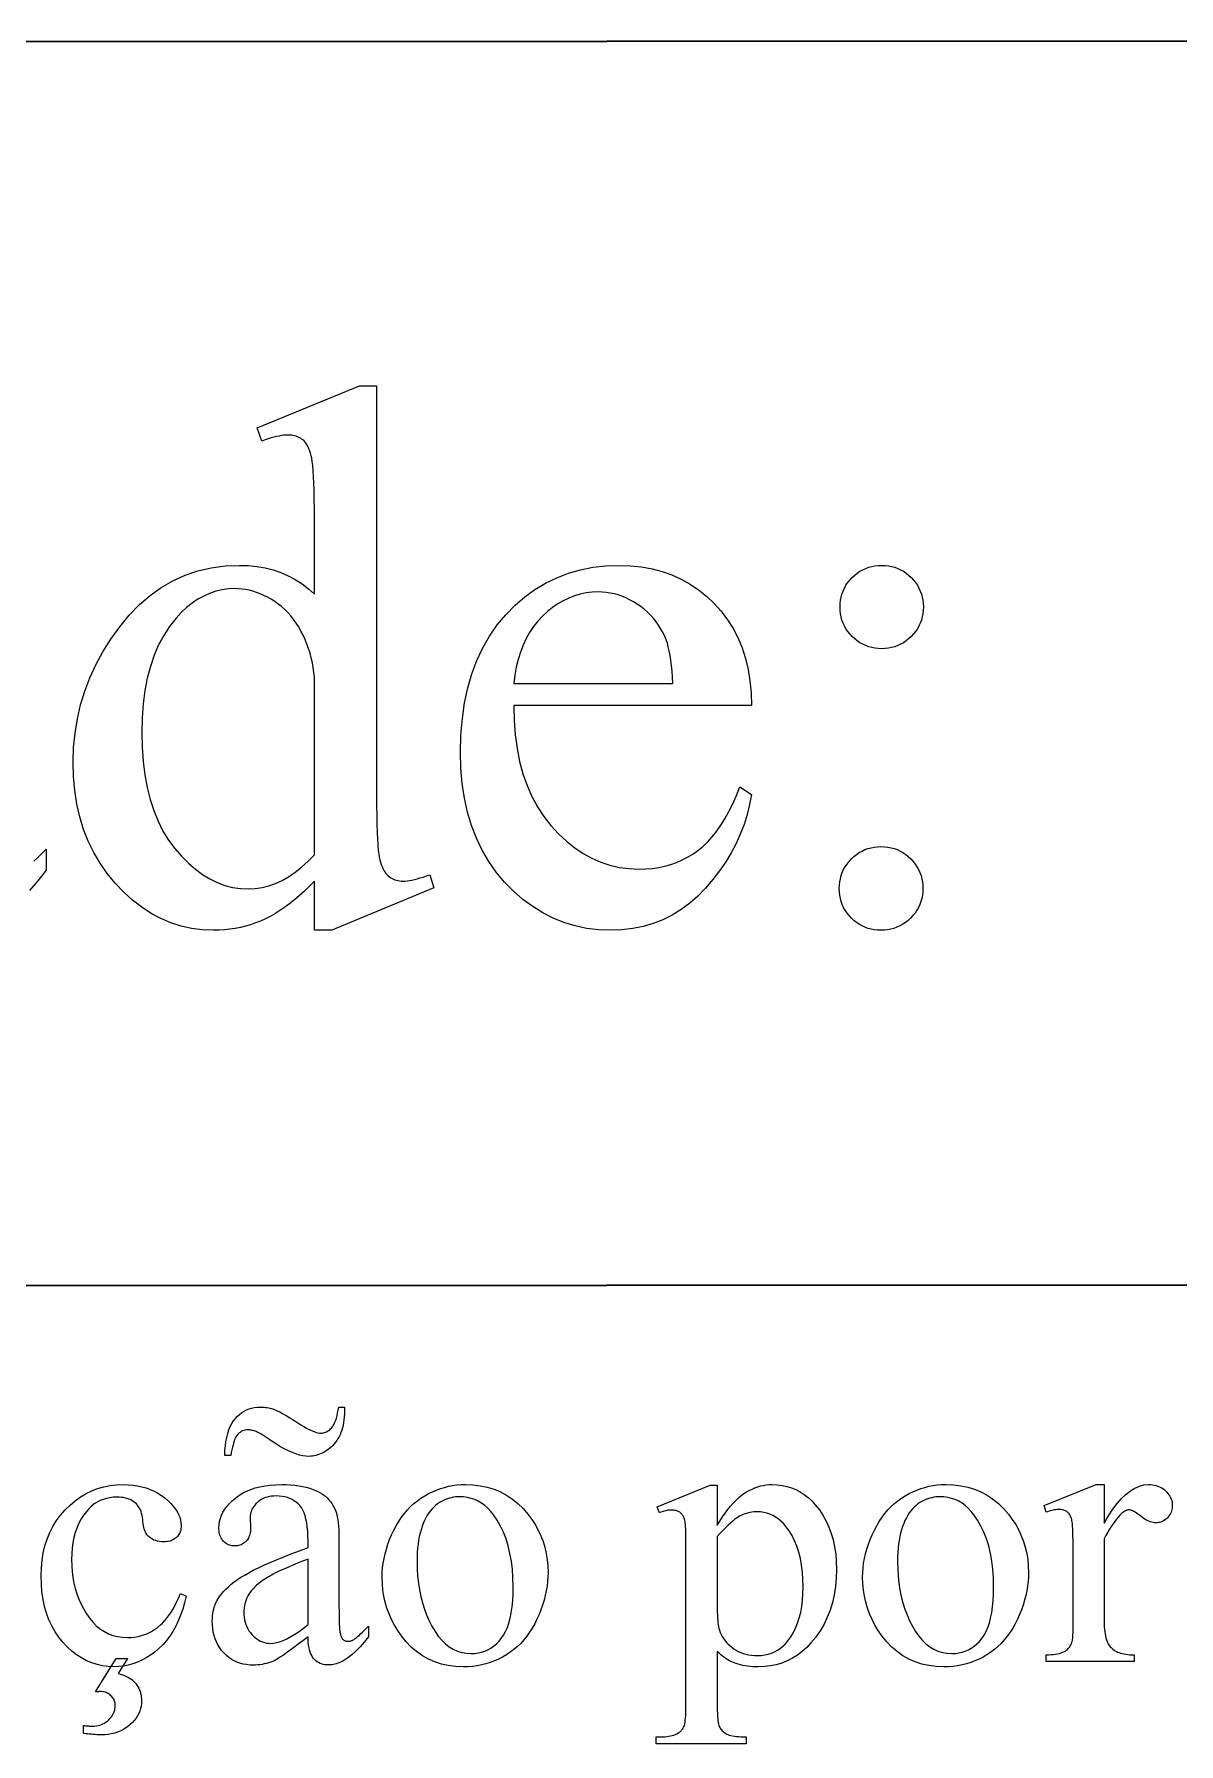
# Model space of a CAD drawing. Extents: x 0 to 297, y 0 to 210.
# Drawn here: x 209.67 to 216.27, y 10.22 to 20.07 of the extents above; entities that cross this region are included whole.
import ezdxf

# ---------------------------------------------------------------- set-up
doc = ezdxf.new("R2010")
doc.units = 0

msp = doc.modelspace()

# ---------------------------------------------------------------- linework, layer by layer
at = {"color": 7, "lineweight": 35}
for p, q in [((162, 20), (286.882111, 20.066713)), ((162, 12.832358), (286.882111, 12.899072))]:
    msp.add_line(p, q, dxfattribs=at)
at = {"color": 7, "lineweight": 13}
for points in [[(211.288437, 15.187995), (211.259521, 15.158568), (211.230728, 15.13085), (211.202072, 15.10484), (211.173538, 15.08054), (211.145142, 15.057948), (211.116867, 15.037065), (211.08873, 15.01789), (211.06073, 15.000424), (211.032837, 14.984668), (211.005096, 14.970619), (210.977188, 14.958085), (210.948853, 14.94687), (210.92009, 14.936975), (210.890884, 14.928398), (210.861252, 14.921142), (210.831192, 14.915205), (210.80069, 14.910586), (210.76976, 14.907289), (210.738403, 14.90531), (210.706604, 14.90465), (210.642548, 14.907364), (210.580124, 14.915507), (210.519333, 14.92908), (210.460205, 14.948081), (210.40271, 14.972512), (210.346863, 15.002371), (210.292664, 15.03766), (210.240097, 15.078377), (210.189194, 15.124523), (210.139923, 15.176099), (210.093887, 15.231936), (210.052704, 15.290864), (210.016373, 15.352886), (209.984879, 15.418002), (209.958221, 15.486211), (209.936432, 15.557511), (209.919464, 15.631907), (209.907349, 15.709394), (209.900085, 15.789974), (209.897659, 15.873648), (209.900345, 15.958142), (209.908401, 16.041189), (209.921799, 16.122786), (209.940582, 16.202934), (209.964722, 16.281631), (209.994217, 16.358881), (210.029083, 16.434681), (210.069321, 16.509033), (210.114914, 16.581936), (210.165863, 16.653387), (210.221054, 16.720579), (210.279297, 16.780699), (210.340622, 16.833744), (210.404999, 16.879719), (210.472473, 16.918619), (210.542999, 16.950447), (210.616608, 16.975201), (210.693283, 16.992884), (210.773026, 17.003492), (210.85585, 17.007029), (210.907288, 17.005363), (210.956909, 17.000366), (211.0047, 16.992039), (211.05069, 16.980381), (211.094849, 16.965393), (211.137207, 16.947071), (211.177734, 16.925421), (211.216461, 16.900438), (211.253357, 16.872126), (211.288437, 16.840483), (211.288437, 17.206018), (211.288269, 17.271318), (211.287796, 17.331383), (211.286972, 17.386213), (211.285843, 17.43581), (211.284378, 17.480171), (211.282593, 17.5193), (211.280487, 17.553192), (211.278061, 17.581852), (211.275299, 17.605276), (211.272217, 17.623466), (211.268784, 17.638542), (211.264984, 17.652624), (211.260834, 17.665709), (211.256302, 17.677799), (211.251404, 17.688896), (211.246124, 17.698997), (211.240494, 17.708103), (211.234497, 17.716213), (211.228119, 17.72333), (211.22139, 17.72945), (211.214294, 17.734793), (211.206848, 17.739574), (211.199066, 17.743792), (211.190933, 17.747446), (211.182449, 17.75054), (211.17363, 17.753071), (211.164459, 17.755039), (211.154938, 17.756445), (211.145081, 17.757288), (211.134872, 17.757568), (211.12326, 17.757223), (211.110901, 17.756186), (211.097824, 17.754456), (211.084, 17.752033), (211.069443, 17.748917), (211.054153, 17.745111), (211.038116, 17.740612), (211.021362, 17.73542), (211.00386, 17.729538), (210.985626, 17.722961), (210.957504, 17.798666), (211.547989, 18.040915), (211.645325, 18.040915), (211.645325, 15.75036), (211.645493, 15.683428), (211.645966, 15.621924), (211.64679, 15.56585), (211.647919, 15.515204), (211.649384, 15.469988), (211.651169, 15.430201), (211.653275, 15.395843), (211.655701, 15.366914), (211.658463, 15.343413), (211.661545, 15.325341), (211.664978, 15.31045), (211.668808, 15.296488), (211.673035, 15.283456), (211.677643, 15.271355), (211.682632, 15.260183), (211.688019, 15.249942), (211.693802, 15.24063), (211.699951, 15.232248), (211.706512, 15.224797), (211.713455, 15.218276), (211.720718, 15.212523), (211.72821, 15.207375), (211.735947, 15.202832), (211.743912, 15.198896), (211.752121, 15.195565), (211.760559, 15.19284), (211.769257, 15.190721), (211.778168, 15.189206), (211.787338, 15.188297), (211.796722, 15.187995), (211.808792, 15.188362), (211.82164, 15.189466), (211.835266, 15.191304), (211.84967, 15.193878), (211.864868, 15.197187), (211.880829, 15.201232), (211.897568, 15.206012), (211.915085, 15.211528), (211.93338, 15.217778), (211.952454, 15.224765), (211.976257, 15.149062), (211.387939, 14.90465), (211.288437, 14.90465)], [(212.436966, 16.200251), (212.438705, 16.113907), (212.444839, 16.031368), (212.455322, 15.952638), (212.470184, 15.877713), (212.48941, 15.806596), (212.513016, 15.739285), (212.54097, 15.675781), (212.573318, 15.616084), (212.610016, 15.560194), (212.651093, 15.50811), (212.695099, 15.460439), (212.740631, 15.417786), (212.787674, 15.380151), (212.836243, 15.347533), (212.886307, 15.319934), (212.937897, 15.297353), (212.990997, 15.27979), (213.045609, 15.267245), (213.101746, 15.259718), (213.159378, 15.257209), (213.197815, 15.25828), (213.235214, 15.261492), (213.271606, 15.266845), (213.306976, 15.27434), (213.341339, 15.283976), (213.37468, 15.295753), (213.407013, 15.309671), (213.438309, 15.325731), (213.468613, 15.343932), (213.497879, 15.364275), (213.526184, 15.387213), (213.553558, 15.4132), (213.580002, 15.442238), (213.605515, 15.474325), (213.630096, 15.509462), (213.653748, 15.547648), (213.676468, 15.588885), (213.698257, 15.633171), (213.719116, 15.680508), (213.739044, 15.730893), (213.806107, 15.687634), (213.795288, 15.6289), (213.781006, 15.571225), (213.763275, 15.51461), (213.742081, 15.459055), (213.717422, 15.404559), (213.689301, 15.351124), (213.65773, 15.298748), (213.622681, 15.247433), (213.584183, 15.197177), (213.542221, 15.147981), (213.497421, 15.101748), (213.450424, 15.060381), (213.401215, 15.023882), (213.349808, 14.992249), (213.296188, 14.965483), (213.240356, 14.943583), (213.182327, 14.926549), (213.122086, 14.914383), (213.059647, 14.907083), (212.994995, 14.90465), (212.924652, 14.907429), (212.856354, 14.915767), (212.790115, 14.929664), (212.725922, 14.94912), (212.663803, 14.974134), (212.603729, 15.004707), (212.5457, 15.040839), (212.489731, 15.08253), (212.435822, 15.129779), (212.383972, 15.182588), (212.335678, 15.240089), (212.29248, 15.301419), (212.254349, 15.366578), (212.221313, 15.435565), (212.193359, 15.508381), (212.170486, 15.585024), (212.152695, 15.665497), (212.139984, 15.749797), (212.13237, 15.837926), (212.129822, 15.929884), (212.132431, 16.029303), (212.140244, 16.124247), (212.153275, 16.21471), (212.171524, 16.300699), (212.194977, 16.38221), (212.223648, 16.459242), (212.257538, 16.531797), (212.296631, 16.599876), (212.340942, 16.663477), (212.390457, 16.722603), (212.443909, 16.776644), (212.500031, 16.824995), (212.558807, 16.867659), (212.620255, 16.904634), (212.684341, 16.935923), (212.751099, 16.961521), (212.820526, 16.98143), (212.892609, 16.995651), (212.967346, 17.004185), (213.044739, 17.007029), (213.110168, 17.004833), (213.173218, 16.998247), (213.233902, 16.98727), (213.292191, 16.971903), (213.348099, 16.952145), (213.401627, 16.927996), (213.452789, 16.899454), (213.501556, 16.866524), (213.547958, 16.829203), (213.591965, 16.787491), (213.63266, 16.742102), (213.669052, 16.693748), (213.701172, 16.642433), (213.729019, 16.588154), (213.752563, 16.53091), (213.771835, 16.470705), (213.786835, 16.407537), (213.797531, 16.341406), (213.803955, 16.27231), (213.806107, 16.200251)], [(214.556641, 17.007029), (214.576248, 17.006325), (214.595276, 17.004217), (214.613708, 17.000702), (214.631561, 16.995781), (214.648834, 16.989454), (214.665527, 16.981722), (214.681625, 16.972584), (214.697144, 16.96204), (214.712082, 16.950089), (214.72644, 16.936733), (214.739792, 16.922382), (214.75174, 16.907446), (214.762283, 16.891928), (214.771423, 16.875824), (214.77916, 16.859138), (214.785477, 16.841866), (214.790405, 16.824011), (214.793915, 16.805573), (214.796021, 16.786549), (214.796722, 16.766943), (214.796021, 16.747335), (214.793915, 16.728312), (214.790405, 16.709873), (214.785477, 16.692019), (214.77916, 16.674747), (214.771423, 16.65806), (214.762283, 16.641956), (214.75174, 16.626438), (214.739792, 16.611502), (214.72644, 16.597151), (214.712082, 16.583796), (214.697144, 16.571844), (214.681625, 16.5613), (214.665527, 16.552162), (214.648834, 16.54443), (214.631561, 16.538103), (214.613708, 16.533182), (214.595276, 16.529667), (214.576248, 16.527559), (214.556641, 16.526855), (214.537033, 16.527559), (214.518005, 16.529667), (214.499573, 16.533182), (214.48172, 16.538103), (214.464447, 16.54443), (214.447754, 16.552162), (214.431656, 16.5613), (214.416138, 16.571844), (214.401199, 16.583796), (214.386856, 16.597151), (214.373489, 16.611502), (214.361542, 16.626438), (214.350998, 16.641956), (214.341858, 16.65806), (214.334137, 16.674747), (214.327805, 16.692019), (214.322876, 16.709873), (214.319366, 16.728312), (214.317261, 16.747335), (214.316559, 16.766943), (214.317261, 16.786549), (214.319366, 16.805573), (214.322876, 16.824011), (214.327805, 16.841866), (214.334137, 16.859138), (214.341858, 16.875824), (214.350998, 16.891928), (214.361542, 16.907448), (214.373489, 16.922382), (214.386856, 16.936733), (214.401199, 16.950089), (214.416138, 16.96204), (214.431656, 16.972584), (214.447754, 16.981722), (214.464447, 16.989454), (214.48172, 16.995781), (214.499573, 17.000702), (214.518005, 17.004217), (214.537033, 17.006325)], [(211.288437, 15.3394), (211.288437, 16.36031), (211.285324, 16.389465), (211.281174, 16.418102), (211.275986, 16.44622), (211.269745, 16.47382), (211.262482, 16.5009), (211.254181, 16.527462), (211.244827, 16.553503), (211.234451, 16.579025), (211.223022, 16.604029), (211.210571, 16.628513), (211.197174, 16.652143), (211.182922, 16.674585), (211.167847, 16.695835), (211.151917, 16.715897), (211.135132, 16.734768), (211.117523, 16.752451), (211.09906, 16.768944), (211.079758, 16.784246), (211.059616, 16.798359), (211.03862, 16.811283), (211.017258, 16.822994), (210.996002, 16.833473), (210.974869, 16.84272), (210.953827, 16.850735), (210.932907, 16.857515), (210.912079, 16.863064), (210.891373, 16.867378), (210.870773, 16.870461), (210.850281, 16.872311), (210.829895, 16.872927), (210.792236, 16.871218), (210.755402, 16.866091), (210.719391, 16.857548), (210.684204, 16.845587), (210.649826, 16.830208), (210.616287, 16.811413), (210.583557, 16.789198), (210.551651, 16.763569), (210.520569, 16.73452), (210.490311, 16.702053), (210.452911, 16.654987), (210.419449, 16.603769), (210.389923, 16.548399), (210.364349, 16.488874), (210.342697, 16.425198), (210.324982, 16.357368), (210.311203, 16.285385), (210.301361, 16.209249), (210.295456, 16.128962), (210.293488, 16.044519), (210.29538, 15.959181), (210.301102, 15.87793), (210.310608, 15.800767), (210.323944, 15.727692), (210.341064, 15.658705), (210.362, 15.593806), (210.386749, 15.532995), (210.415298, 15.476272), (210.447662, 15.423636), (210.483826, 15.37509), (210.522324, 15.330912), (210.561691, 15.291384), (210.601913, 15.256506), (210.643021, 15.226279), (210.684982, 15.200702), (210.727798, 15.179775), (210.7715, 15.1635), (210.816055, 15.151874), (210.861481, 15.144898), (210.907761, 15.142573), (210.946991, 15.144542), (210.985977, 15.150446), (211.024689, 15.160288), (211.063141, 15.174066), (211.101349, 15.19178), (211.139282, 15.213431), (211.176956, 15.239018), (211.214386, 15.268543), (211.251541, 15.302004)], [(212.436966, 16.325703), (213.35405, 16.325703), (213.351654, 16.362644), (213.34877, 16.397339), (213.345413, 16.429783), (213.341583, 16.459978), (213.33728, 16.487923), (213.332504, 16.513618), (213.32724, 16.537066), (213.321518, 16.558262), (213.315308, 16.577209), (213.308624, 16.593906), (213.297287, 16.617613), (213.284882, 16.64028), (213.271408, 16.661909), (213.256882, 16.682501), (213.241302, 16.702053), (213.224655, 16.72057), (213.206955, 16.738045), (213.188187, 16.754484), (213.168365, 16.769884), (213.147491, 16.784246), (213.125977, 16.797396), (213.104263, 16.809162), (213.082367, 16.819546), (213.060272, 16.828543), (213.037994, 16.836157), (213.015503, 16.842386), (212.992828, 16.847231), (212.969955, 16.850691), (212.946884, 16.852768), (212.923615, 16.85346), (212.888092, 16.852064), (212.853333, 16.847879), (212.819305, 16.840904), (212.786057, 16.831139), (212.753555, 16.818583), (212.721817, 16.803236), (212.690842, 16.785099), (212.660614, 16.764174), (212.631134, 16.740458), (212.602417, 16.713949), (212.575272, 16.684956), (212.550476, 16.653776), (212.52803, 16.620413), (212.50795, 16.584866), (212.490219, 16.547132), (212.474854, 16.507215), (212.461838, 16.465115), (212.451187, 16.420828), (212.442902, 16.374357)], [(214.552322, 15.386986), (214.572327, 15.386271), (214.591721, 15.38413), (214.610489, 15.380562), (214.628632, 15.375566), (214.646133, 15.369142), (214.66301, 15.36129), (214.679276, 15.352011), (214.694901, 15.341304), (214.7099, 15.32917), (214.724274, 15.315608), (214.737625, 15.301052), (214.749573, 15.285933), (214.760117, 15.270251), (214.769257, 15.254007), (214.776993, 15.237202), (214.783325, 15.219833), (214.788239, 15.201902), (214.791748, 15.18341), (214.793869, 15.164354), (214.794571, 15.144736), (214.793854, 15.125129), (214.791718, 15.106106), (214.788147, 15.087667), (214.783142, 15.069812), (214.776718, 15.052541), (214.768875, 15.035853), (214.759598, 15.019751), (214.748886, 15.004231), (214.736755, 14.989296), (214.72319, 14.974945), (214.708633, 14.961589), (214.693512, 14.949638), (214.677826, 14.939095), (214.661591, 14.929955), (214.644775, 14.922223), (214.627411, 14.915896), (214.609482, 14.910976), (214.590988, 14.907461), (214.57193, 14.905353), (214.552322, 14.90465), (214.532715, 14.905353), (214.513687, 14.907461), (214.495255, 14.910976), (214.477386, 14.915896), (214.460114, 14.922223), (214.443436, 14.929955), (214.427338, 14.939095), (214.411804, 14.949638), (214.396881, 14.961589), (214.382523, 14.974945), (214.369171, 14.989296), (214.357224, 15.004231), (214.34668, 15.019751), (214.33754, 15.035853), (214.329803, 15.052541), (214.323471, 15.069812), (214.318558, 15.087667), (214.315048, 15.106106), (214.312927, 15.125129), (214.312225, 15.144736), (214.312927, 15.164354), (214.315048, 15.18341), (214.318558, 15.201902), (214.323471, 15.219833), (214.329803, 15.237202), (214.33754, 15.254007), (214.34668, 15.270251), (214.357224, 15.285933), (214.369171, 15.301052), (214.382523, 15.315608), (214.396881, 15.32917), (214.411804, 15.341304), (214.427338, 15.352011), (214.443436, 15.36129), (214.460114, 15.369142), (214.477386, 15.375566), (214.495255, 15.380562), (214.513687, 15.38413), (214.532715, 15.386271)], [(210.80542, 11.878439), (210.770813, 11.878439), (210.772202, 11.907249), (210.774658, 11.934416), (210.778168, 11.959938), (210.782745, 11.983817), (210.788391, 12.006052), (210.795074, 12.026644), (210.802826, 12.04559), (210.811646, 12.062895), (210.821518, 12.078554), (210.832458, 12.092569), (210.844193, 12.105104), (210.856461, 12.116319), (210.869278, 12.126214), (210.882629, 12.13479), (210.89653, 12.142047), (210.91098, 12.147985), (210.925949, 12.152602), (210.941467, 12.155901), (210.95752, 12.15788), (210.974121, 12.15854), (210.98291, 12.158399), (210.991562, 12.157977), (211.000046, 12.157274), (211.008392, 12.15629), (211.016571, 12.155025), (211.024612, 12.153479), (211.032501, 12.15165), (211.040222, 12.149542), (211.047806, 12.147152), (211.055237, 12.144481), (211.065369, 12.140398), (211.076324, 12.135505), (211.088089, 12.129799), (211.100662, 12.123283), (211.114044, 12.115956), (211.128235, 12.107819), (211.14325, 12.098869), (211.159058, 12.089109), (211.17569, 12.078538), (211.19313, 12.067155), (211.21051, 12.055957), (211.226974, 12.045937), (211.242523, 12.037096), (211.257141, 12.029433), (211.270859, 12.02295), (211.283646, 12.017646), (211.295517, 12.013519), (211.306458, 12.010572), (211.316498, 12.008804), (211.325607, 12.008215), (211.332443, 12.008507), (211.339127, 12.009383), (211.345642, 12.010843), (211.35199, 12.012887), (211.358185, 12.015515), (211.364212, 12.018727), (211.370087, 12.022523), (211.375793, 12.026903), (211.381332, 12.031867), (211.386703, 12.037415), (211.391891, 12.043882), (211.396851, 12.051603), (211.401581, 12.06058), (211.406097, 12.07081), (211.41037, 12.082296), (211.414413, 12.095036), (211.418243, 12.10903), (211.421844, 12.124279), (211.425201, 12.140781), (211.428345, 12.15854), (211.461868, 12.15854), (211.461792, 12.138841), (211.461151, 12.119974), (211.459946, 12.101941), (211.458145, 12.08474), (211.45578, 12.068372), (211.45285, 12.052836), (211.449341, 12.038134), (211.445251, 12.024264), (211.440613, 12.011227), (211.435379, 11.999022), (211.429626, 11.987494), (211.423431, 11.976484), (211.416779, 11.965995), (211.409668, 11.956023), (211.402115, 11.946571), (211.394104, 11.937638), (211.385635, 11.929224), (211.376709, 11.921329), (211.36734, 11.913954), (211.357513, 11.907098), (211.347443, 11.90083), (211.337372, 11.895224), (211.327286, 11.890275), (211.3172, 11.885987), (211.307083, 11.882359), (211.296967, 11.879391), (211.286835, 11.877081), (211.276703, 11.875432), (211.266556, 11.874443), (211.256393, 11.874113), (211.238892, 11.874978), (211.220581, 11.877573), (211.201431, 11.881899), (211.181458, 11.887956), (211.160675, 11.895742), (211.139069, 11.905259), (211.116638, 11.916507), (211.093399, 11.929484), (211.069321, 11.944192), (211.044418, 11.96063), (211.031235, 11.969563), (211.018951, 11.977761), (211.007538, 11.985223), (210.997009, 11.99195), (210.987381, 11.997941), (210.978622, 12.003197), (210.970764, 12.007717), (210.963791, 12.011503), (210.957703, 12.014553), (210.952499, 12.016867), (210.947754, 12.018716), (210.943024, 12.02037), (210.938324, 12.021831), (210.93364, 12.023096), (210.928986, 12.024167), (210.924347, 12.025043), (210.919724, 12.025724), (210.915131, 12.026211), (210.910553, 12.026503), (210.905991, 12.0266), (210.897308, 12.026211), (210.888992, 12.025043), (210.881042, 12.023096), (210.873474, 12.02037), (210.866257, 12.016867), (210.859406, 12.012585), (210.852936, 12.007523), (210.846817, 12.001683), (210.841064, 11.995065), (210.835693, 11.987667), (210.833252, 11.983266), (210.830688, 11.977415), (210.827972, 11.970115), (210.825134, 11.961366), (210.822174, 11.951168), (210.819092, 11.93952), (210.815857, 11.926424), (210.812515, 11.911878), (210.809021, 11.895883)], [(210.548035, 11.068417), (210.539261, 11.03017), (210.528946, 10.993731), (210.517105, 10.959097), (210.503723, 10.926269), (210.488815, 10.895247), (210.472366, 10.866031), (210.454376, 10.838621), (210.43486, 10.813017), (210.413803, 10.789219), (210.39122, 10.767227), (210.367615, 10.747193), (210.343506, 10.729268), (210.318893, 10.713451), (210.293793, 10.699743), (210.268188, 10.688145), (210.242096, 10.678655), (210.215515, 10.671274), (210.188416, 10.666001), (210.160828, 10.662839), (210.132751, 10.661784), (210.099426, 10.6632), (210.066986, 10.667451), (210.035416, 10.674535), (210.0047, 10.684452), (209.974854, 10.697203), (209.945862, 10.712787), (209.917755, 10.731204), (209.890503, 10.752455), (209.864105, 10.776539), (209.838593, 10.803456), (209.814758, 10.832787), (209.793427, 10.864105), (209.774597, 10.897415), (209.758301, 10.932714), (209.744492, 10.970003), (209.7332, 11.009282), (209.724426, 11.050551), (209.718155, 11.09381), (209.714386, 11.139059), (209.713135, 11.186297), (209.714523, 11.232141), (209.718689, 11.276233), (209.725647, 11.318572), (209.735367, 11.359159), (209.747879, 11.397995), (209.763168, 11.435079), (209.781219, 11.47041), (209.802063, 11.50399), (209.825699, 11.535818), (209.852097, 11.565893), (209.880447, 11.593634), (209.909912, 11.618453), (209.940491, 11.640353), (209.972183, 11.659332), (210.00499, 11.675392), (210.03891, 11.688533), (210.073944, 11.698752), (210.110092, 11.706052), (210.147369, 11.710432), (210.18573, 11.711892), (210.214417, 11.711119), (210.242065, 11.708799), (210.268661, 11.704933), (210.29422, 11.69952), (210.318756, 11.692561), (210.342239, 11.684055), (210.3647, 11.674003), (210.386108, 11.662404), (210.406494, 11.649259), (210.425827, 11.634567), (210.443695, 11.619042), (210.459686, 11.603399), (210.473816, 11.587637), (210.486038, 11.571755), (210.496384, 11.555755), (210.504852, 11.539636), (210.511444, 11.523397), (210.516144, 11.50704), (210.518967, 11.490563), (210.519913, 11.473969), (210.519653, 11.465906), (210.518845, 11.458158), (210.517532, 11.450723), (210.515671, 11.443601), (210.51329, 11.436793), (210.510376, 11.430299), (210.506927, 11.424118), (210.50296, 11.418251), (210.498444, 11.412698), (210.493408, 11.407458), (210.4879, 11.40263), (210.481979, 11.398309), (210.475616, 11.394497), (210.468842, 11.391192), (210.461639, 11.388397), (210.454025, 11.38611), (210.445984, 11.384331), (210.437531, 11.38306), (210.428635, 11.382298), (210.419342, 11.382044), (210.406891, 11.382455), (210.395065, 11.383687), (210.383881, 11.385742), (210.373306, 11.388618), (210.363373, 11.392318), (210.354065, 11.396838), (210.345367, 11.402181), (210.337311, 11.408345), (210.32988, 11.415331), (210.32309, 11.42314), (210.319534, 11.428093), (210.316223, 11.433867), (210.313171, 11.440465), (210.310364, 11.447884), (210.3078, 11.456124), (210.305496, 11.465187), (210.303436, 11.475072), (210.30162, 11.485778), (210.300064, 11.497307), (210.298752, 11.509657), (210.297241, 11.522116), (210.29509, 11.533969), (210.292313, 11.545216), (210.288879, 11.555858), (210.284821, 11.565893), (210.280121, 11.575324), (210.27478, 11.584148), (210.268814, 11.592368), (210.262207, 11.599981), (210.254944, 11.60699), (210.247086, 11.613153), (210.238647, 11.61867), (210.229614, 11.623536), (210.220001, 11.627754), (210.209793, 11.631323), (210.19902, 11.634243), (210.187653, 11.636514), (210.17569, 11.638136), (210.163162, 11.63911), (210.150055, 11.639434), (210.128845, 11.638634), (210.108475, 11.636232), (210.088959, 11.632231), (210.070282, 11.626629), (210.052444, 11.619427), (210.035461, 11.610623), (210.019302, 11.60022), (210.003998, 11.588215), (209.989548, 11.57461), (209.975922, 11.559404), (209.95929, 11.537527), (209.944397, 11.514286), (209.931259, 11.489682), (209.919861, 11.463717), (209.910233, 11.436387), (209.902344, 11.407696), (209.89621, 11.377642), (209.89183, 11.346226), (209.889206, 11.313446), (209.888336, 11.279304), (209.889206, 11.244248), (209.891815, 11.210025), (209.896164, 11.176635), (209.902252, 11.144076), (209.910095, 11.112351), (209.919678, 11.08146), (209.930984, 11.0514), (209.944046, 11.022173), (209.958847, 10.993779), (209.975388, 10.966218), (209.993408, 10.940431), (210.012665, 10.917357), (210.033127, 10.896998), (210.05481, 10.879354), (210.077728, 10.864425), (210.101868, 10.852209), (210.127213, 10.842709), (210.153793, 10.835922), (210.18158, 10.831851), (210.210602, 10.830494), (210.231583, 10.831218), (210.252136, 10.833392), (210.272247, 10.837015), (210.291931, 10.842087), (210.311188, 10.848608), (210.330002, 10.856579), (210.348389, 10.865998), (210.366333, 10.876867), (210.383865, 10.889185), (210.40094, 10.902952), (210.412811, 10.913713), (210.424606, 10.926096), (210.43634, 10.940101), (210.448013, 10.955728), (210.459625, 10.972978), (210.471161, 10.991849), (210.482635, 11.012342), (210.494034, 11.034459), (210.505386, 11.058197), (210.516663, 11.083558)], [(211.250977, 10.83482), (211.221619, 10.812239), (211.194534, 10.791647), (211.169708, 10.773046), (211.147156, 10.756434), (211.126892, 10.741813), (211.108887, 10.729181), (211.09314, 10.718539), (211.079681, 10.709888), (211.068481, 10.703226), (211.05957, 10.698554), (211.047806, 10.693418), (211.035904, 10.688821), (211.023834, 10.684765), (211.011627, 10.681251), (210.999268, 10.678276), (210.986755, 10.675843), (210.974091, 10.67395), (210.961273, 10.672599), (210.948303, 10.671787), (210.935196, 10.671517), (210.915009, 10.67222), (210.895554, 10.674329), (210.876816, 10.677844), (210.858795, 10.682765), (210.841507, 10.689091), (210.824951, 10.696824), (210.809113, 10.705962), (210.794006, 10.716507), (210.779602, 10.728456), (210.765945, 10.741813), (210.753311, 10.756315), (210.742004, 10.771705), (210.732025, 10.787981), (210.723373, 10.805143), (210.716064, 10.823194), (210.710083, 10.84213), (210.705414, 10.861954), (210.702087, 10.882664), (210.700104, 10.904261), (210.699432, 10.926744), (210.699768, 10.941041), (210.700729, 10.954949), (210.702362, 10.968468), (210.70462, 10.981597), (210.70755, 10.994336), (210.711121, 11.006687), (210.715332, 11.018648), (210.7202, 11.030219), (210.725708, 11.041402), (210.731873, 11.052195), (210.741394, 11.066816), (210.752228, 11.081264), (210.764374, 11.09554), (210.777817, 11.109643), (210.792572, 11.123572), (210.80864, 11.137328), (210.826019, 11.150911), (210.844696, 11.164322), (210.864685, 11.177559), (210.885986, 11.190623), (210.909393, 11.203882), (210.935715, 11.217703), (210.964935, 11.232087), (210.99707, 11.247033), (211.03212, 11.262541), (211.070068, 11.278612), (211.110931, 11.295245), (211.154709, 11.31244), (211.201385, 11.330198), (211.250977, 11.348518), (211.250977, 11.387451), (211.250519, 11.416153), (211.2491, 11.442995), (211.24675, 11.467978), (211.243454, 11.491099), (211.239227, 11.512361), (211.234039, 11.531762), (211.227936, 11.549304), (211.220871, 11.564985), (211.212875, 11.578806), (211.203949, 11.590768), (211.194107, 11.601247), (211.183411, 11.610623), (211.171875, 11.618896), (211.15947, 11.626066), (211.14621, 11.632133), (211.132111, 11.637097), (211.117157, 11.640959), (211.101334, 11.643716), (211.084656, 11.64537), (211.067139, 11.645923), (211.053787, 11.645555), (211.041, 11.644451), (211.028778, 11.642613), (211.01712, 11.640039), (211.006027, 11.63673), (210.995499, 11.632686), (210.985535, 11.627905), (210.97612, 11.62239), (210.96727, 11.616138), (210.958984, 11.609153), (210.951172, 11.60169), (210.944199, 11.594012), (210.938034, 11.586117), (210.932678, 11.578006), (210.928162, 11.569678), (210.924469, 11.561135), (210.9216, 11.552375), (210.919525, 11.543399), (210.918304, 11.534206), (210.917892, 11.524797), (210.920059, 11.462072), (210.9198, 11.45235), (210.919037, 11.443082), (210.91777, 11.434268), (210.915985, 11.425908), (210.913696, 11.418002), (210.910904, 11.410551), (210.907593, 11.403554), (210.903793, 11.397011), (210.899475, 11.390923), (210.894638, 11.385288), (210.889404, 11.380151), (210.88385, 11.375555), (210.877975, 11.371499), (210.871796, 11.367985), (210.865295, 11.36501), (210.85849, 11.362577), (210.851379, 11.360684), (210.843933, 11.359333), (210.836182, 11.358521), (210.828125, 11.358252), (210.820267, 11.358532), (210.812714, 11.359376), (210.805435, 11.360782), (210.798447, 11.36275), (210.791763, 11.365281), (210.78537, 11.368374), (210.779266, 11.372029), (210.773453, 11.376247), (210.767929, 11.381027), (210.762695, 11.38637), (210.757874, 11.392199), (210.753555, 11.398438), (210.749741, 11.405089), (210.746429, 11.412151), (210.743637, 11.419624), (210.741348, 11.427508), (210.739563, 11.435803), (210.738312, 11.44451), (210.737534, 11.453627), (210.737289, 11.463154), (210.738235, 11.481604), (210.741089, 11.499751), (210.74585, 11.517595), (210.752502, 11.535136), (210.761078, 11.552375), (210.771545, 11.569311), (210.78392, 11.585944), (210.798187, 11.602274), (210.814377, 11.618301), (210.832458, 11.634027), (210.852264, 11.648821), (210.873596, 11.662058), (210.896469, 11.673738), (210.920883, 11.683861), (210.946823, 11.692426), (210.974304, 11.699433), (211.003311, 11.704885), (211.033875, 11.708777), (211.065948, 11.711113), (211.099579, 11.711892), (211.125488, 11.711449), (211.150452, 11.710118), (211.174454, 11.707901), (211.19751, 11.704798), (211.21962, 11.700808), (211.240768, 11.69593), (211.260971, 11.690166), (211.280228, 11.683515), (211.298523, 11.675977), (211.315872, 11.667552), (211.328293, 11.660468), (211.340057, 11.652628), (211.351135, 11.64403), (211.361557, 11.634675), (211.371307, 11.624563), (211.380371, 11.613694), (211.388779, 11.602069), (211.396515, 11.589686), (211.403564, 11.576546), (211.409958, 11.562649), (211.413666, 11.552375), (211.416962, 11.540154), (211.419891, 11.525988), (211.422424, 11.509873), (211.424561, 11.491813), (211.426315, 11.471806), (211.427673, 11.449852), (211.42865, 11.425951), (211.42923, 11.400105), (211.429428, 11.372311), (211.429428, 11.035973), (211.429474, 11.008736), (211.429642, 10.983695), (211.429916, 10.960849), (211.430298, 10.940198), (211.430786, 10.921742), (211.431366, 10.905482), (211.432068, 10.891418), (211.432892, 10.879549), (211.433807, 10.869875), (211.43483, 10.862397), (211.435989, 10.856227), (211.437286, 10.850479), (211.438721, 10.845153), (211.440277, 10.840248), (211.442001, 10.835766), (211.443848, 10.831705), (211.445847, 10.828066), (211.447983, 10.824848), (211.450256, 10.822053), (211.452682, 10.819679), (211.4552, 10.817624), (211.457794, 10.815785), (211.46048, 10.814163), (211.463226, 10.812757), (211.466064, 10.811567), (211.468964, 10.810595), (211.471954, 10.809837), (211.475006, 10.809297), (211.478134, 10.808972), (211.481339, 10.808864), (211.484756, 10.80894), (211.488083, 10.809167), (211.491333, 10.809546), (211.494492, 10.810076), (211.497559, 10.810757), (211.500549, 10.811589), (211.503448, 10.812573), (211.506256, 10.813709), (211.508972, 10.814996), (211.511627, 10.816434), (211.516586, 10.819755), (211.5224, 10.824091), (211.529037, 10.829445), (211.53653, 10.835814), (211.544876, 10.843201), (211.554047, 10.851604), (211.564087, 10.861023), (211.574951, 10.87146), (211.58667, 10.882913), (211.599213, 10.895382), (211.599213, 10.83482), (211.575104, 10.803997), (211.551208, 10.77642), (211.527512, 10.752087), (211.504044, 10.730998), (211.480804, 10.713154), (211.457764, 10.698554), (211.434937, 10.687199), (211.412338, 10.679088), (211.389954, 10.674221), (211.367783, 10.672599), (211.357391, 10.672966), (211.347443, 10.674069), (211.337936, 10.675908), (211.328857, 10.678482), (211.32019, 10.681791), (211.311981, 10.685836), (211.304199, 10.690616), (211.296844, 10.696132), (211.289917, 10.702382), (211.283432, 10.709369), (211.277466, 10.717242), (211.272095, 10.726153), (211.267334, 10.736103), (211.263184, 10.74709), (211.259644, 10.759116), (211.256699, 10.772181), (211.254364, 10.786283), (211.252625, 10.801424), (211.251495, 10.817602)], [(212.157257, 11.711892), (212.201355, 11.710183), (212.243683, 11.705057), (212.284241, 11.696514), (212.323029, 11.684552), (212.360031, 11.669174), (212.395264, 11.650378), (212.428726, 11.628164), (212.460419, 11.602533), (212.490326, 11.573485), (212.518463, 11.541019), (212.540451, 11.511388), (212.56012, 11.48089), (212.577484, 11.449528), (212.592529, 11.417299), (212.605255, 11.384207), (212.615662, 11.350248), (212.623779, 11.315425), (212.629547, 11.279737), (212.633026, 11.243183), (212.634186, 11.205764), (212.633545, 11.179127), (212.631638, 11.152426), (212.628448, 11.125659), (212.623978, 11.098828), (212.618225, 11.071932), (212.611221, 11.044971), (212.602921, 11.017944), (212.593353, 10.990854), (212.582504, 10.963698), (212.570374, 10.936478), (212.557129, 10.909895), (212.542938, 10.884653), (212.527771, 10.860753), (212.511627, 10.838194), (212.494537, 10.816975), (212.476486, 10.797097), (212.457458, 10.778562), (212.437485, 10.761366), (212.416534, 10.745511), (212.394638, 10.730998), (212.372009, 10.717848), (212.348846, 10.706081), (212.325195, 10.695699), (212.301025, 10.686701), (212.276352, 10.679088), (212.251175, 10.672858), (212.225479, 10.668014), (212.19928, 10.664553), (212.172577, 10.662477), (212.145355, 10.661784), (212.101501, 10.663568), (212.059494, 10.668921), (212.019318, 10.677844), (211.980972, 10.690335), (211.944473, 10.706395), (211.909821, 10.726024), (211.876999, 10.749221), (211.846008, 10.775988), (211.816864, 10.806323), (211.789551, 10.840227), (211.768387, 10.870659), (211.749451, 10.901827), (211.732742, 10.933731), (211.718262, 10.96637), (211.706009, 10.999743), (211.695984, 11.033854), (211.688187, 11.068698), (211.682617, 11.104279), (211.679276, 11.140594), (211.678162, 11.177646), (211.678833, 11.204883), (211.680878, 11.232087), (211.68425, 11.259258), (211.68898, 11.286398), (211.695068, 11.313505), (211.702499, 11.34058), (211.711288, 11.367622), (211.72142, 11.394632), (211.73291, 11.421609), (211.745758, 11.448554), (211.759705, 11.47478), (211.774506, 11.499599), (211.790161, 11.523013), (211.806671, 11.545021), (211.824036, 11.565623), (211.842239, 11.58482), (211.861313, 11.60261), (211.881241, 11.618994), (211.902023, 11.633972), (211.92366, 11.647545), (211.945847, 11.659771), (211.968307, 11.67071), (211.991013, 11.680362), (212.013977, 11.688727), (212.037216, 11.695806), (212.060699, 11.701596), (212.084457, 11.7061), (212.108459, 11.709318), (212.132721, 11.711248)], [(212.123734, 11.641597), (212.112259, 11.641256), (212.100784, 11.640234), (212.089294, 11.638531), (212.077789, 11.636146), (212.066284, 11.63308), (212.054749, 11.629333), (212.043213, 11.624904), (212.031677, 11.619794), (212.020126, 11.614003), (212.00856, 11.607531), (211.997208, 11.600204), (211.986298, 11.591849), (211.97583, 11.582467), (211.96582, 11.572058), (211.956238, 11.560621), (211.947113, 11.548158), (211.938416, 11.534666), (211.930176, 11.520147), (211.922363, 11.504601), (211.915009, 11.488028), (211.908234, 11.470454), (211.902161, 11.451906), (211.896805, 11.432386), (211.892166, 11.411892), (211.888245, 11.390425), (211.885025, 11.367985), (211.882538, 11.34457), (211.880737, 11.320184), (211.879669, 11.294823), (211.879318, 11.268489), (211.880188, 11.225825), (211.882751, 11.184351), (211.887054, 11.144066), (211.893066, 11.104971), (211.900818, 11.067065), (211.910278, 11.03035), (211.921448, 10.994823), (211.934341, 10.960486), (211.948959, 10.92734), (211.965302, 10.895382), (211.983032, 10.865587), (212.001877, 10.838929), (212.02179, 10.815407), (212.042816, 10.795021), (212.064926, 10.777772), (212.088135, 10.763659), (212.112427, 10.752682), (212.137817, 10.744841), (212.164291, 10.740136), (212.191864, 10.738568), (212.212479, 10.739433), (212.232361, 10.742029), (212.251495, 10.746355), (212.269897, 10.752411), (212.287567, 10.760198), (212.304504, 10.769715), (212.320709, 10.780962), (212.336182, 10.79394), (212.350906, 10.808648), (212.364899, 10.825087), (212.377838, 10.843634), (212.389435, 10.864668), (212.399643, 10.88819), (212.408508, 10.914199), (212.416, 10.942696), (212.422134, 10.97368), (212.426895, 11.007152), (212.430298, 11.043111), (212.432343, 11.081557), (212.433029, 11.122491), (212.4319, 11.174142), (212.428497, 11.223543), (212.422821, 11.270696), (212.414856, 11.315598), (212.404648, 11.358252), (212.392151, 11.398655), (212.377396, 11.43681), (212.360352, 11.472714), (212.341049, 11.50637), (212.319473, 11.537775), (212.303696, 11.557502), (212.287079, 11.575151), (212.269608, 11.590724), (212.251297, 11.604221), (212.232147, 11.615642), (212.212158, 11.624985), (212.191315, 11.632253), (212.169632, 11.637444), (212.147095, 11.640558)], [(213.262512, 11.584278), (213.56749, 11.707566), (213.608582, 11.707566), (213.608582, 11.476131), (213.623947, 11.501519), (213.639328, 11.525338), (213.654709, 11.547589), (213.670105, 11.568273), (213.685516, 11.587388), (213.700928, 11.604935), (213.716354, 11.620914), (213.731796, 11.635324), (213.747238, 11.648167), (213.762695, 11.659441), (213.778244, 11.669407), (213.793945, 11.678324), (213.80983, 11.686191), (213.825851, 11.693009), (213.842056, 11.698779), (213.858414, 11.7035), (213.874924, 11.707171), (213.891602, 11.709794), (213.908447, 11.711368), (213.925461, 11.711892), (213.954819, 11.710724), (213.98317, 11.70722), (214.010529, 11.70138), (214.036896, 11.693205), (214.062271, 11.682693), (214.086639, 11.669845), (214.110016, 11.654661), (214.132416, 11.637141), (214.153809, 11.617285), (214.174194, 11.595094), (214.197418, 11.565678), (214.218201, 11.534531), (214.236526, 11.501655), (214.252411, 11.467047), (214.265854, 11.43071), (214.276855, 11.392642), (214.2854, 11.352844), (214.291519, 11.311316), (214.295181, 11.268057), (214.296402, 11.223067), (214.294937, 11.172692), (214.290527, 11.124091), (214.283173, 11.077264), (214.272873, 11.032209), (214.259644, 10.988929), (214.243454, 10.947422), (214.224335, 10.907689), (214.202271, 10.869729), (214.177277, 10.833543), (214.149323, 10.79913), (214.124481, 10.773035), (214.098358, 10.749686), (214.070999, 10.729084), (214.042389, 10.711229), (214.012512, 10.696121), (213.981384, 10.68376), (213.94902, 10.674146), (213.915375, 10.667278), (213.880493, 10.663157), (213.84436, 10.661784), (213.828552, 10.662011), (213.813202, 10.662692), (213.798279, 10.663828), (213.783783, 10.665418), (213.76973, 10.667461), (213.756104, 10.66996), (213.742905, 10.672913), (213.730148, 10.676319), (213.717819, 10.68018), (213.705917, 10.684495), (213.697159, 10.688064), (213.688187, 10.692282), (213.679001, 10.697148), (213.669586, 10.702663), (213.659958, 10.708828), (213.650116, 10.715641), (213.64006, 10.723104), (213.629791, 10.731215), (213.619293, 10.739974), (213.608582, 10.749383), (213.608582, 10.447653), (213.608704, 10.428062), (213.609085, 10.409953), (213.609711, 10.393325), (213.61058, 10.37818), (213.611694, 10.364514), (213.613068, 10.352332), (213.614685, 10.341631), (213.616547, 10.332412), (213.618668, 10.324674), (213.621033, 10.318418), (213.623688, 10.313015), (213.62674, 10.30784), (213.630142, 10.302893), (213.633911, 10.298172), (213.638062, 10.293678), (213.642578, 10.289412), (213.647446, 10.285373), (213.652695, 10.281561), (213.65831, 10.277975), (213.664291, 10.274617), (213.670959, 10.271535), (213.678619, 10.268778), (213.687302, 10.266344), (213.696991, 10.264235), (213.707672, 10.262451), (213.719376, 10.260991), (213.732086, 10.259855), (213.745789, 10.259045), (213.760498, 10.258557), (213.776215, 10.258395), (213.776215, 10.218381), (213.257111, 10.218381), (213.257111, 10.258395), (213.284149, 10.258395), (213.295868, 10.258428), (213.307251, 10.258958), (213.318283, 10.259985), (213.328964, 10.26151), (213.33931, 10.263533), (213.349304, 10.266052), (213.358948, 10.26907), (213.368256, 10.272584), (213.377197, 10.276597), (213.385803, 10.281106), (213.389832, 10.283631), (213.393661, 10.286448), (213.397308, 10.289558), (213.400772, 10.292959), (213.404053, 10.296653), (213.40715, 10.300638), (213.410065, 10.304914), (213.412811, 10.309484), (213.415344, 10.314345), (213.417709, 10.319499), (213.419861, 10.325614), (213.421799, 10.333363), (213.423508, 10.342745), (213.424973, 10.35376), (213.426224, 10.366407), (213.427246, 10.380688), (213.42804, 10.396602), (213.428619, 10.414149), (213.428955, 10.433329), (213.429062, 10.454142), (213.429062, 11.390696), (213.428986, 11.409243), (213.428711, 11.426384), (213.428284, 11.44212), (213.427673, 11.456449), (213.42691, 11.469373), (213.425949, 11.48089), (213.42482, 11.491002), (213.423523, 11.499707), (213.422058, 11.507008), (213.42041, 11.512901), (213.418579, 11.517962), (213.41655, 11.522764), (213.414307, 11.527307), (213.41185, 11.53159), (213.409195, 11.535612), (213.406342, 11.539376), (213.403259, 11.54288), (213.399994, 11.546124), (213.396515, 11.549109), (213.392838, 11.551834), (213.388916, 11.5543), (213.384735, 11.556506), (213.380264, 11.558453), (213.375534, 11.560141), (213.370529, 11.561567), (213.365265, 11.562736), (213.359711, 11.563644), (213.353912, 11.564293), (213.347824, 11.564682), (213.341461, 11.564812), (213.336136, 11.564661), (213.330521, 11.564206), (213.324631, 11.56345), (213.318451, 11.562389), (213.311996, 11.561027), (213.305267, 11.559361), (213.298248, 11.557393), (213.290939, 11.555122), (213.283356, 11.552548), (213.275497, 11.549671)], [(214.925827, 11.711892), (214.969925, 11.710183), (215.012253, 11.705057), (215.052811, 11.696514), (215.091583, 11.684552), (215.128601, 11.669174), (215.163834, 11.650378), (215.197296, 11.628164), (215.228973, 11.602533), (215.258896, 11.573485), (215.287033, 11.541019), (215.309021, 11.511388), (215.32869, 11.48089), (215.346054, 11.449528), (215.361084, 11.417299), (215.373825, 11.384207), (215.384232, 11.350248), (215.392334, 11.315425), (215.398117, 11.279737), (215.401596, 11.243183), (215.402756, 11.205764), (215.402115, 11.179127), (215.400208, 11.152426), (215.397003, 11.125659), (215.392548, 11.098828), (215.386795, 11.071932), (215.379791, 11.044971), (215.37149, 11.017944), (215.361908, 10.990854), (215.351074, 10.963698), (215.338943, 10.936478), (215.325699, 10.909895), (215.311493, 10.884653), (215.296326, 10.860753), (215.280197, 10.838194), (215.263107, 10.816975), (215.245056, 10.797097), (215.226028, 10.778562), (215.206055, 10.761366), (215.185104, 10.745511), (215.163208, 10.730998), (215.140564, 10.717848), (215.117416, 10.706081), (215.09375, 10.695699), (215.069595, 10.686701), (215.044922, 10.679088), (215.019745, 10.672858), (214.994049, 10.668014), (214.96785, 10.664553), (214.941132, 10.662477), (214.913925, 10.661784), (214.870071, 10.663568), (214.828064, 10.668921), (214.787872, 10.677844), (214.749542, 10.690335), (214.713043, 10.706395), (214.678375, 10.726024), (214.645569, 10.749221), (214.614578, 10.775988), (214.585434, 10.806323), (214.558121, 10.840227), (214.536957, 10.870659), (214.518021, 10.901827), (214.501312, 10.933731), (214.486832, 10.96637), (214.474579, 10.999743), (214.464554, 11.033854), (214.456757, 11.068698), (214.451187, 11.104279), (214.447845, 11.140594), (214.446732, 11.177646), (214.447403, 11.204883), (214.449432, 11.232087), (214.45282, 11.259258), (214.45755, 11.286398), (214.463623, 11.313505), (214.471069, 11.34058), (214.479858, 11.367622), (214.48999, 11.394632), (214.50148, 11.421609), (214.514313, 11.448554), (214.528259, 11.47478), (214.54306, 11.499599), (214.558716, 11.523013), (214.575226, 11.545021), (214.59259, 11.565623), (214.610809, 11.58482), (214.629883, 11.60261), (214.649811, 11.618994), (214.670593, 11.633972), (214.69223, 11.647545), (214.714417, 11.659771), (214.736877, 11.67071), (214.759583, 11.680362), (214.782547, 11.688727), (214.805786, 11.695806), (214.829269, 11.701596), (214.853012, 11.7061), (214.877029, 11.709318), (214.901291, 11.711248)], [(214.892303, 11.641597), (214.880829, 11.641256), (214.869354, 11.640234), (214.857849, 11.638531), (214.846359, 11.636146), (214.834839, 11.63308), (214.823318, 11.629333), (214.811783, 11.624904), (214.800232, 11.619794), (214.788681, 11.614003), (214.777115, 11.607531), (214.765778, 11.600204), (214.754868, 11.591849), (214.7444, 11.582467), (214.734375, 11.572058), (214.724808, 11.560621), (214.715668, 11.548158), (214.706985, 11.534666), (214.69873, 11.520147), (214.690933, 11.504601), (214.683563, 11.488028), (214.676788, 11.470454), (214.670731, 11.451906), (214.665375, 11.432386), (214.660736, 11.411892), (214.656799, 11.390425), (214.653595, 11.367985), (214.651093, 11.34457), (214.649307, 11.320184), (214.648239, 11.294823), (214.647888, 11.268489), (214.648743, 11.225825), (214.651321, 11.184351), (214.655624, 11.144066), (214.661636, 11.104971), (214.669373, 11.067065), (214.678833, 11.03035), (214.690002, 10.994823), (214.702911, 10.960486), (214.717529, 10.92734), (214.733856, 10.895382), (214.751602, 10.865587), (214.770432, 10.838929), (214.790359, 10.815407), (214.811371, 10.795021), (214.833496, 10.777772), (214.856689, 10.763659), (214.880997, 10.752682), (214.906372, 10.744841), (214.932861, 10.740136), (214.960434, 10.738568), (214.981049, 10.739433), (215.000916, 10.742029), (215.020065, 10.746355), (215.038467, 10.752411), (215.056137, 10.760198), (215.073074, 10.769715), (215.089279, 10.780962), (215.104736, 10.79394), (215.119476, 10.808648), (215.133469, 10.825087), (215.146408, 10.843634), (215.15799, 10.864668), (215.168213, 10.88819), (215.177063, 10.914199), (215.18457, 10.942696), (215.190704, 10.97368), (215.195465, 11.007152), (215.198868, 11.043111), (215.200912, 11.081557), (215.201599, 11.122491), (215.20047, 11.174142), (215.197052, 11.223543), (215.191376, 11.270696), (215.183426, 11.315598), (215.173218, 11.358252), (215.160721, 11.398655), (215.145966, 11.43681), (215.128922, 11.472714), (215.109619, 11.50637), (215.088043, 11.537775), (215.072266, 11.557502), (215.055634, 11.575151), (215.038177, 11.590724), (215.019867, 11.604221), (215.000717, 11.615642), (214.980713, 11.624985), (214.959869, 11.632253), (214.938202, 11.637444), (214.915665, 11.640558)], [(215.838593, 11.711892), (215.838593, 11.489109), (215.863525, 11.531438), (215.88858, 11.569311), (215.913788, 11.602729), (215.939117, 11.63169), (215.964569, 11.656197), (215.990158, 11.676247), (216.015884, 11.691842), (216.041718, 11.702981), (216.067703, 11.709664), (216.093811, 11.711892), (216.105499, 11.71153), (216.116776, 11.710443), (216.127655, 11.708632), (216.138107, 11.706096), (216.148163, 11.702835), (216.157791, 11.69885), (216.167023, 11.694139), (216.175827, 11.688705), (216.184235, 11.682547), (216.19223, 11.675663), (216.199615, 11.668303), (216.206238, 11.660717), (216.212082, 11.652904), (216.217133, 11.644862), (216.22142, 11.636595), (216.22493, 11.628099), (216.227661, 11.619378), (216.229599, 11.610429), (216.230774, 11.601253), (216.231155, 11.591849), (216.230865, 11.583543), (216.230042, 11.575497), (216.228622, 11.567711), (216.226654, 11.560184), (216.224121, 11.552916), (216.221039, 11.545908), (216.217377, 11.53916), (216.213165, 11.532671), (216.208374, 11.526442), (216.203033, 11.520472), (216.197311, 11.514924), (216.19136, 11.50996), (216.185196, 11.50558), (216.178818, 11.501784), (216.172211, 11.498572), (216.165405, 11.495944), (216.158371, 11.4939), (216.151123, 11.49244), (216.143677, 11.491564), (216.135986, 11.491272), (216.128326, 11.491645), (216.120483, 11.492764), (216.112457, 11.49463), (216.104233, 11.497242), (216.09584, 11.5006), (216.08725, 11.504704), (216.078491, 11.509554), (216.06955, 11.515151), (216.06041, 11.521494), (216.051086, 11.528583), (216.041931, 11.535672), (216.033249, 11.542015), (216.025055, 11.547611), (216.017349, 11.552462), (216.010132, 11.556566), (216.003403, 11.559924), (215.997162, 11.562535), (215.991394, 11.564402), (215.986115, 11.56552), (215.981339, 11.565893), (215.977417, 11.565678), (215.973419, 11.565028), (215.96936, 11.563947), (215.96524, 11.562433), (215.96106, 11.560486), (215.956818, 11.558107), (215.952484, 11.555295), (215.94812, 11.552051), (215.943665, 11.548374), (215.939163, 11.544264), (215.929398, 11.534823), (215.919556, 11.524236), (215.909668, 11.512502), (215.899704, 11.499621), (215.889679, 11.485595), (215.879593, 11.470421), (215.869446, 11.454102), (215.859222, 11.436636), (215.848938, 11.418024), (215.838593, 11.398266), (215.838593, 10.9235), (215.838791, 10.907462), (215.839401, 10.892224), (215.840439, 10.877787), (215.841873, 10.864149), (215.843719, 10.851312), (215.845978, 10.839275), (215.848648, 10.828038), (215.85173, 10.817602), (215.855225, 10.807966), (215.859131, 10.79913), (215.862152, 10.793388), (215.865616, 10.78784), (215.869507, 10.782487), (215.87384, 10.777328), (215.878601, 10.772365), (215.883789, 10.767595), (215.889404, 10.763021), (215.895477, 10.75864), (215.901962, 10.754456), (215.908875, 10.750464), (215.916336, 10.746766), (215.924408, 10.743457), (215.933105, 10.740537), (215.942444, 10.738007), (215.952408, 10.735865), (215.962997, 10.734113), (215.974213, 10.73275), (215.986053, 10.731777), (215.99852, 10.731193), (216.011627, 10.730998), (216.011627, 10.692065), (215.50441, 10.692065), (215.50441, 10.730998), (215.519165, 10.731236), (215.533127, 10.73195), (215.546326, 10.733139), (215.558746, 10.734805), (215.570374, 10.736946), (215.581238, 10.739563), (215.591309, 10.742657), (215.600616, 10.746225), (215.609131, 10.75027), (215.616882, 10.75479), (215.622131, 10.758457), (215.627045, 10.762534), (215.631638, 10.767022), (215.635925, 10.771921), (215.639862, 10.777231), (215.643494, 10.782952), (215.64679, 10.789084), (215.64975, 10.795627), (215.652405, 10.802581), (215.654724, 10.809945), (215.655762, 10.814304), (215.656677, 10.820024), (215.657501, 10.827108), (215.658188, 10.835555), (215.658783, 10.845364), (215.659271, 10.856535), (215.659653, 10.869069), (215.659927, 10.882966), (215.66008, 10.898226), (215.660141, 10.914848), (215.660141, 11.29877), (215.660065, 11.331977), (215.659851, 11.362383), (215.659515, 11.389987), (215.659012, 11.41479), (215.658386, 11.436793), (215.657608, 11.455995), (215.656693, 11.472395), (215.65564, 11.485994), (215.654449, 11.496793), (215.653107, 11.50479), (215.651581, 11.511209), (215.649826, 11.517271), (215.647827, 11.522976), (215.645584, 11.528323), (215.643112, 11.533315), (215.640396, 11.537949), (215.637451, 11.542226), (215.634247, 11.546146), (215.630829, 11.549709), (215.627151, 11.552916), (215.623276, 11.555793), (215.619217, 11.558367), (215.614975, 11.560637), (215.61055, 11.562606), (215.605927, 11.564271), (215.601135, 11.565634), (215.596161, 11.566694), (215.590988, 11.567451), (215.585632, 11.567905), (215.580109, 11.568056), (215.573318, 11.567894), (215.56636, 11.567408), (215.559219, 11.566597), (215.55191, 11.565461), (215.544418, 11.564001), (215.536774, 11.562217), (215.528931, 11.560108), (215.520935, 11.557674), (215.512756, 11.554916), (215.50441, 11.551834), (215.493591, 11.590768), (215.793152, 11.711892)], [(213.608582, 11.412325), (213.608582, 11.042461), (213.608688, 11.019275), (213.608978, 10.997732), (213.609467, 10.977833), (213.610153, 10.959578), (213.611023, 10.942966), (213.612091, 10.927999), (213.613358, 10.914675), (213.614822, 10.902995), (213.61647, 10.89296), (213.618317, 10.884567), (213.621796, 10.872173), (213.626129, 10.860083), (213.631348, 10.848294), (213.637451, 10.836809), (213.644409, 10.825627), (213.652252, 10.814747), (213.66098, 10.804171), (213.670578, 10.793897), (213.681061, 10.783925), (213.692413, 10.774257), (213.704498, 10.765216), (213.717224, 10.757127), (213.730545, 10.749989), (213.744492, 10.743803), (213.759048, 10.738568), (213.774231, 10.734286), (213.790024, 10.730955), (213.806427, 10.728576), (213.823456, 10.727148), (213.84111, 10.726672), (213.862335, 10.727516), (213.882721, 10.730046), (213.902298, 10.734264), (213.921051, 10.74017), (213.93898, 10.747761), (213.956085, 10.75704), (213.972382, 10.768006), (213.987839, 10.78066), (214.002487, 10.795), (214.016296, 10.811027), (214.032959, 10.833986), (214.047836, 10.858742), (214.060974, 10.885292), (214.072372, 10.913637), (214.082001, 10.943777), (214.08989, 10.975714), (214.096024, 11.009444), (214.100403, 11.044971), (214.103027, 11.082293), (214.103912, 11.121409), (214.102905, 11.165782), (214.09993, 11.208056), (214.09494, 11.248233), (214.087982, 11.286312), (214.079025, 11.322292), (214.068085, 11.356174), (214.055145, 11.387959), (214.040222, 11.417645), (214.023315, 11.445234), (214.00441, 11.470724), (213.990311, 11.486752), (213.975677, 11.501092), (213.960541, 11.513745), (213.944885, 11.524712), (213.928711, 11.53399), (213.912003, 11.541582), (213.894791, 11.547487), (213.877045, 11.551704), (213.858795, 11.554235), (213.840027, 11.555079), (213.829651, 11.554819), (213.819305, 11.554041), (213.808975, 11.552743), (213.798676, 11.550926), (213.788391, 11.54859), (213.778122, 11.545735), (213.767883, 11.54236), (213.75766, 11.538467), (213.747467, 11.534055), (213.737289, 11.529123), (213.728989, 11.524451), (213.719681, 11.518223), (213.709351, 11.510436), (213.697998, 11.501092), (213.685638, 11.490191), (213.672272, 11.477732), (213.657867, 11.463717), (213.642456, 11.448143), (213.626038, 11.431012)], [(211.250977, 10.905115), (211.250977, 11.282548), (211.219482, 11.269949), (211.190292, 11.258107), (211.163422, 11.247022), (211.138855, 11.236694), (211.116608, 11.227123), (211.09668, 11.218309), (211.079071, 11.210252), (211.063751, 11.202952), (211.050781, 11.196409), (211.0401, 11.190623), (211.023499, 11.181063), (211.007874, 11.171416), (210.99321, 11.161683), (210.979538, 11.151863), (210.966827, 11.141957), (210.955093, 11.131965), (210.944336, 11.121885), (210.93454, 11.111719), (210.925735, 11.101467), (210.917892, 11.091128), (210.910904, 11.080648), (210.904663, 11.069974), (210.899139, 11.059106), (210.894348, 11.048042), (210.89032, 11.036784), (210.887009, 11.025331), (210.88443, 11.013683), (210.882599, 11.001842), (210.881485, 10.989805), (210.881119, 10.977573), (210.881592, 10.962265), (210.88298, 10.947487), (210.885315, 10.933239), (210.888565, 10.91952), (210.892746, 10.906332), (210.897858, 10.893673), (210.9039, 10.881544), (210.910889, 10.869946), (210.918793, 10.858877), (210.927628, 10.848338), (210.937073, 10.838577), (210.946777, 10.829844), (210.956787, 10.822139), (210.967072, 10.815461), (210.977646, 10.809811), (210.988495, 10.805187), (210.999619, 10.801591), (211.011032, 10.799023), (211.02272, 10.797482), (211.034698, 10.796968), (211.051651, 10.798049), (211.069641, 10.801293), (211.088684, 10.806701), (211.108749, 10.814271), (211.129852, 10.824005), (211.152008, 10.835901), (211.175201, 10.84996), (211.199417, 10.866182), (211.224686, 10.884567)], [(210.145721, 10.709369), (210.210602, 10.709369), (210.15654, 10.623933), (210.169815, 10.620234), (210.182404, 10.616059), (210.194305, 10.611409), (210.205505, 10.606283), (210.216019, 10.600681), (210.22583, 10.594604), (210.234955, 10.588049), (210.243408, 10.581019), (210.251144, 10.573514), (210.258194, 10.565533), (210.264557, 10.557141), (210.270264, 10.548403), (210.275299, 10.539318), (210.279648, 10.529888), (210.28334, 10.520111), (210.286346, 10.509989), (210.288696, 10.49952), (210.290375, 10.488706), (210.291382, 10.477545), (210.291718, 10.466038), (210.291077, 10.450654), (210.289124, 10.435649), (210.285889, 10.421021), (210.281342, 10.406774), (210.275497, 10.392903), (210.268356, 10.379412), (210.259918, 10.3663), (210.250198, 10.353565), (210.239166, 10.341209), (210.226837, 10.329232), (210.21347, 10.318033), (210.199371, 10.308013), (210.184494, 10.299172), (210.168854, 10.29151), (210.152481, 10.285027), (210.135345, 10.279722), (210.117447, 10.275597), (210.098785, 10.272649), (210.079376, 10.270881), (210.059204, 10.270291), (210.05098, 10.270368), (210.042328, 10.270595), (210.033249, 10.270973), (210.023727, 10.271502), (210.013779, 10.272184), (210.003403, 10.273017), (209.992584, 10.274001), (209.981339, 10.275137), (209.969666, 10.276423), (209.95755, 10.277862), (209.95755, 10.324366), (209.963516, 10.323544), (209.969315, 10.322808), (209.97493, 10.322159), (209.980392, 10.321596), (209.985657, 10.321121), (209.990768, 10.320731), (209.995697, 10.320429), (210.000458, 10.320212), (210.005051, 10.320083), (210.00946, 10.32004), (210.020309, 10.320401), (210.030823, 10.321488), (210.040985, 10.3233), (210.050812, 10.325836), (210.060287, 10.329097), (210.069412, 10.333082), (210.078186, 10.337791), (210.086624, 10.343226), (210.094727, 10.349385), (210.102463, 10.356269), (210.10965, 10.363617), (210.116089, 10.371171), (210.121765, 10.378931), (210.126678, 10.386896), (210.130859, 10.395066), (210.134247, 10.403442), (210.136902, 10.412024), (210.138794, 10.420811), (210.139938, 10.429803), (210.14032, 10.439001), (210.14006, 10.445403), (210.139313, 10.451632), (210.138077, 10.457689), (210.136337, 10.463573), (210.134094, 10.469282), (210.131363, 10.474819), (210.128128, 10.480184), (210.12439, 10.485374), (210.120163, 10.490393), (210.115448, 10.495237), (210.110352, 10.499758), (210.105011, 10.503803), (210.099442, 10.507372), (210.093628, 10.510465), (210.087585, 10.513082), (210.081314, 10.515224), (210.074783, 10.516889), (210.068024, 10.518078), (210.061035, 10.518792), (210.053802, 10.51903), (210.051575, 10.519009), (210.04921, 10.518944), (210.046722, 10.518835), (210.044098, 10.518683), (210.041351, 10.518489), (210.038483, 10.518251), (210.035477, 10.51797), (210.032349, 10.517646), (210.029083, 10.517278), (210.025681, 10.516867)]]:
    msp.add_lwpolyline(points, close=True, dxfattribs=at)
msp.add_lwpolyline([(209.671661, 15.303128), (209.693405, 15.324), (209.716827, 15.346906), (209.741928, 15.371845), (209.741928, 15.25072), (209.693695, 15.189076), (209.645905, 15.133922)], dxfattribs=at)

doc.saveas('drawing.dxf')
